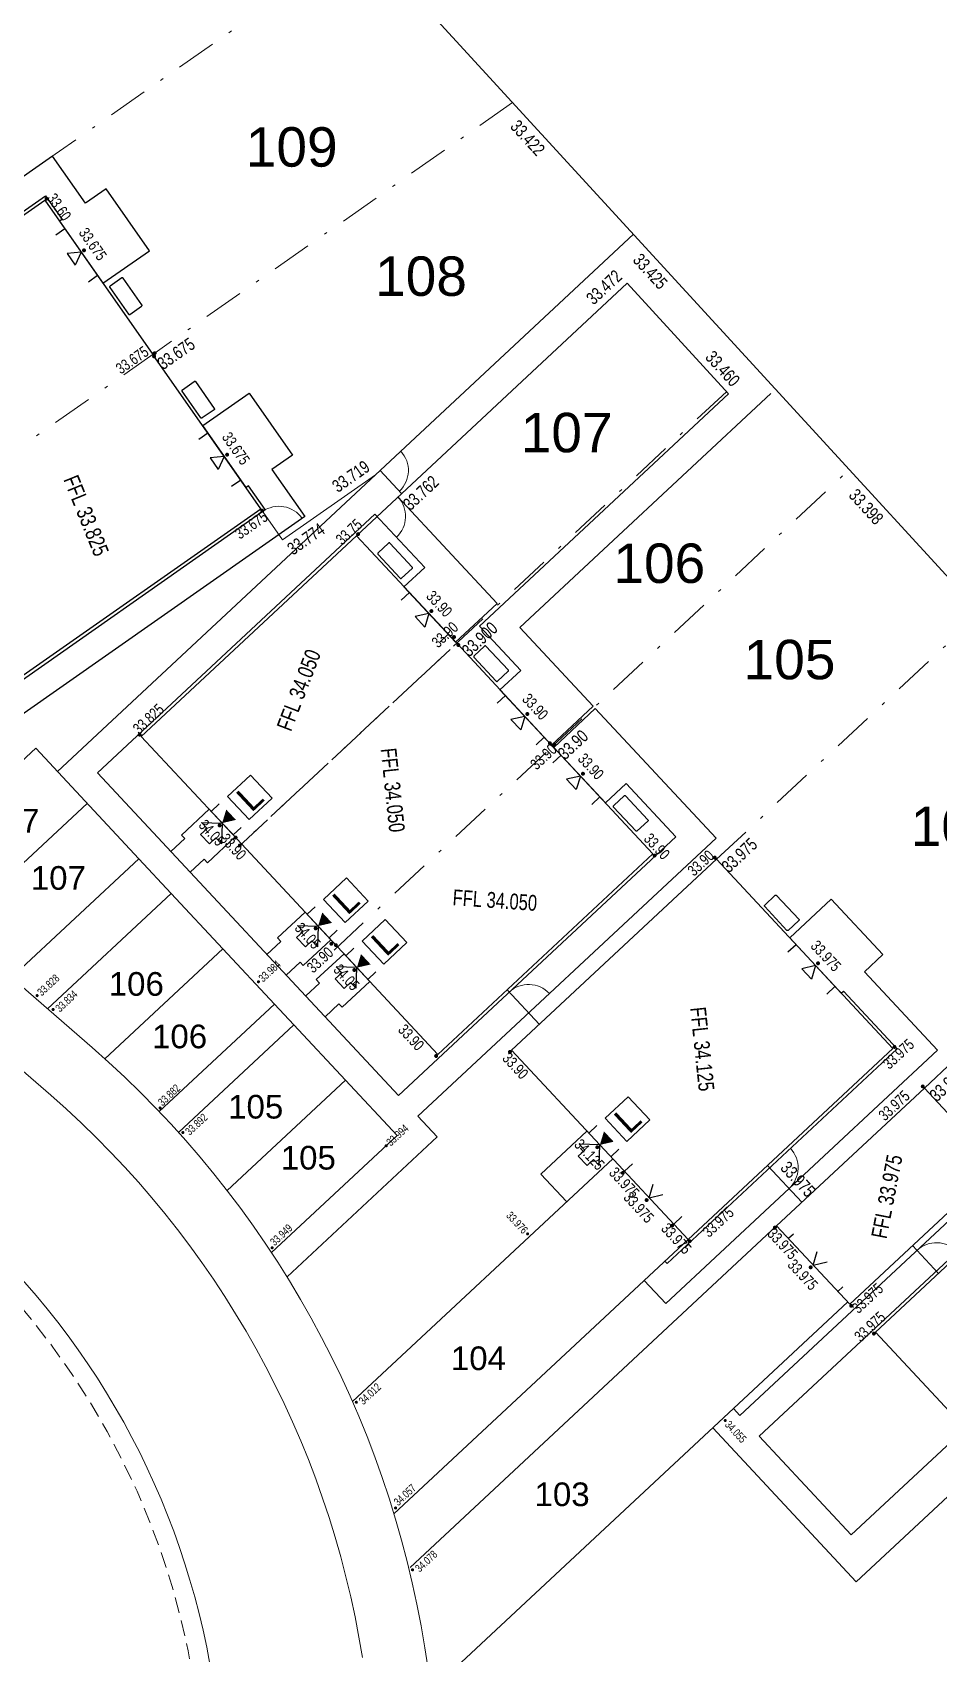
# Model space of a CAD drawing. Header units: metres. Extents: x 337936 to 338610, y 373199 to 374026.
# Drawn here: x 338107.7 to 338136.5, y 373795.6 to 373847 of the extents above; entities that cross this region are included whole.
import ezdxf

# ---------------------------------------------------------------- set-up
doc = ezdxf.new("R2010")
doc.units = ezdxf.units.M
doc.linetypes.add('DASHDOT', pattern=[25.4, 12.7, -6.35, 0, -6.35])
doc.linetypes.add('DASHED', pattern=[0.75, 0.5, -0.25])
for name, color, linetype in [('A-WH_HT-Access-Main', 252, 'Continuous'), ('A-WH_HT-Services-ASHP', 252, 'Continuous'), ('A-WH_HT-Wall-Party Wall Line', 252, 'Continuous'), ('A-WH_HT-Wall-Structure', 252, 'Continuous'), ('DGL-Paths', 252, 'Continuous'), ('EXTERNAL_WORKS_BACK_OF_FOOTWAY_LEVELS', 7, 'Continuous'), ('HOUSE_EXTERNAL_LEVELS', 7, 'Continuous'), ('HOUSE_SLAB_LEVEL', 7, 'Continuous'), ('PLOT_BOUNDARY_ANNOTATION', 7, 'Continuous')]:
    doc.layers.add(name, color=color, linetype=linetype)
doc.layers.add('A-WH_HT-Wall-Door Openings', color=252, linetype='Continuous', plot=False)
for name, color, linetype, lineweight in [('DGL_BT Gates', 252, 'Continuous', 9), ('DGL_BT Rear Fencing', 252, 'DASHDOT', 9), ('DGL_BT-Replacement Fence', 252, 'FENCELINE2', 9), ('DGL_BT-Screen Fence', 252, 'FENCELINE2', 9), ('DGL_DRIVE', 252, 'Continuous', 9), ('DGL_Footpath', 252, 'Continuous', 9), ('DGL_Plot Parking', 252, 'Continuous', 9), ('DGL_PlotNo', 252, 'Continuous', 9), ('DGL_ROAD_KERBLINE', 252, 'Continuous', 9), ('DGL_VERGE', 252, 'DASHED', 9)]:
    doc.layers.add(name, color=color, linetype=linetype, lineweight=lineweight)
doc.layers.add('HOUSE_DOORS', color=3, linetype='Continuous', true_color=0x00ff00)
doc.styles.add('AnnotativeArial', font='arial.ttf', dxfattribs={"height": 2})
doc.styles.add('ESTROAD', font='arial.ttf', dxfattribs={"width": 0.75})
doc.styles.get("Standard").update_dxf_attribs({"font": 'arial.ttf'})
doc.linetypes.add('FENCELINE2', pattern='A,6.35,-2.54,[132,ltypeshp.shx,S=2.54,R=0,X=-2.54,Y=0],-2.54,25.4', length=36.83)

msp = doc.modelspace()

# ---------------------------------------------------------------- hatches: boundary and pattern name
at = {"layer": 'EXTERNAL_WORKS_BACK_OF_FOOTWAY_LEVELS'}
h = msp.add_hatch(color=256, dxfattribs=at)
edge = h.paths.add_edge_path(flags=17)
edge.add_ellipse((338107.891, 373816.488), major_axis=(0.0354, 0.0354), ratio=1, start_angle=45, end_angle=225, ccw=False)
edge.add_ellipse((338107.891, 373816.488), major_axis=(0.0354, 0.0354), ratio=1, start_angle=225, end_angle=405, ccw=False)
h = msp.add_hatch(color=256, dxfattribs=at)
edge = h.paths.add_edge_path(flags=17)
edge.add_ellipse((338114.909, 373816.928), major_axis=(0.0354, 0.0354), ratio=1, start_angle=45, end_angle=225, ccw=False)
edge.add_ellipse((338114.909, 373816.928), major_axis=(0.0354, 0.0354), ratio=1, start_angle=225, end_angle=405, ccw=False)
h = msp.add_hatch(color=256, dxfattribs=at)
edge = h.paths.add_edge_path(flags=17)
edge.add_ellipse((338108.398, 373816.048), major_axis=(0.0354, 0.0354), ratio=1, start_angle=45, end_angle=225, ccw=False)
edge.add_ellipse((338108.398, 373816.048), major_axis=(0.0354, 0.0354), ratio=1, start_angle=225, end_angle=405, ccw=False)
h = msp.add_hatch(color=256, dxfattribs=at)
edge = h.paths.add_edge_path(flags=17)
edge.add_ellipse((338111.791, 373812.926), major_axis=(0.0354, 0.0354), ratio=1, start_angle=45, end_angle=225, ccw=False)
edge.add_ellipse((338111.791, 373812.926), major_axis=(0.0354, 0.0354), ratio=1, start_angle=225, end_angle=405, ccw=False)
h = msp.add_hatch(color=256, dxfattribs=at)
edge = h.paths.add_edge_path(flags=17)
edge.add_ellipse((338112.515, 373812.146), major_axis=(0.0354, 0.0354), ratio=1, start_angle=45, end_angle=225, ccw=False)
edge.add_ellipse((338112.515, 373812.146), major_axis=(0.0354, 0.0354), ratio=1, start_angle=225, end_angle=405, ccw=False)
h = msp.add_hatch(color=256, dxfattribs=at)
edge = h.paths.add_edge_path(flags=17)
edge.add_ellipse((338118.958, 373811.728), major_axis=(0.0354, 0.0354), ratio=1, start_angle=45, end_angle=225, ccw=False)
edge.add_ellipse((338118.958, 373811.728), major_axis=(0.0354, 0.0354), ratio=1, start_angle=225, end_angle=405, ccw=False)
h = msp.add_hatch(color=256, dxfattribs=at)
edge = h.paths.add_edge_path(flags=17)
edge.add_ellipse((338123.443, 373808.933), major_axis=(0.0354, 0.0354), ratio=1, start_angle=45, end_angle=225, ccw=False)
edge.add_ellipse((338123.443, 373808.933), major_axis=(0.0354, 0.0354), ratio=1, start_angle=225, end_angle=405, ccw=False)
h = msp.add_hatch(color=256, dxfattribs=at)
edge = h.paths.add_edge_path(flags=17)
edge.add_ellipse((338115.343, 373808.494), major_axis=(0.0354, 0.0354), ratio=1, start_angle=45, end_angle=225, ccw=False)
edge.add_ellipse((338115.343, 373808.494), major_axis=(0.0354, 0.0354), ratio=1, start_angle=225, end_angle=405, ccw=False)
h = msp.add_hatch(color=256, dxfattribs=at)
edge = h.paths.add_edge_path(flags=17)
edge.add_ellipse((338118.012, 373803.596), major_axis=(0.0354, 0.0354), ratio=1, start_angle=45, end_angle=225, ccw=False)
edge.add_ellipse((338118.012, 373803.596), major_axis=(0.0354, 0.0354), ratio=1, start_angle=225, end_angle=405, ccw=False)
h = msp.add_hatch(color=256, dxfattribs=at)
edge = h.paths.add_edge_path(flags=17)
edge.add_ellipse((338129.709, 373803.017), major_axis=(0.0354, 0.0354), ratio=1, start_angle=45, end_angle=225, ccw=False)
edge.add_ellipse((338129.709, 373803.017), major_axis=(0.0354, 0.0354), ratio=1, start_angle=225, end_angle=405, ccw=False)
h = msp.add_hatch(color=256, dxfattribs=at)
edge = h.paths.add_edge_path(flags=17)
edge.add_ellipse((338119.256, 373800.243), major_axis=(0.0354, 0.0354), ratio=1, start_angle=45, end_angle=225, ccw=False)
edge.add_ellipse((338119.256, 373800.243), major_axis=(0.0354, 0.0354), ratio=1, start_angle=225, end_angle=405, ccw=False)
h = msp.add_hatch(color=256, dxfattribs=at)
edge = h.paths.add_edge_path(flags=17)
edge.add_ellipse((338119.793, 373798.283), major_axis=(0.0354, 0.0354), ratio=1, start_angle=45, end_angle=225, ccw=False)
edge.add_ellipse((338119.793, 373798.283), major_axis=(0.0354, 0.0354), ratio=1, start_angle=225, end_angle=405, ccw=False)
at = {"layer": 'HOUSE_DOORS'}
for points in [[(338113.758, 373821.958), (338113.89, 373822.388), (338114.197, 373822.059)], [(338116.802, 373818.693), (338116.934, 373819.123), (338117.241, 373818.794)], [(338118.031, 373817.374), (338118.162, 373817.805), (338118.469, 373817.476)], [(338125.734, 373811.755), (338125.865, 373812.185), (338126.172, 373811.856)]]:
    msp.add_hatch(color=256, dxfattribs=at).paths.add_polyline_path(points, flags=17)
at = {"layer": 'HOUSE_EXTERNAL_LEVELS'}
h = msp.add_hatch(color=256, dxfattribs=at)
edge = h.paths.add_edge_path(flags=17)
edge.add_ellipse((338108.193, 373841.753), major_axis=(0.0448, 0.0448), ratio=1, start_angle=-10, end_angle=170, ccw=False)
edge.add_ellipse((338108.193, 373841.753), major_axis=(0.0448, 0.0448), ratio=1, start_angle=170, end_angle=350, ccw=False)
h = msp.add_hatch(color=256, dxfattribs=at)
edge = h.paths.add_edge_path(flags=17)
edge.add_ellipse((338109.38, 373840.118), major_axis=(-0.0448, 0.0448), ratio=1, start_angle=-10, end_angle=170, ccw=False)
edge.add_ellipse((338109.38, 373840.118), major_axis=(-0.0448, 0.0448), ratio=1, start_angle=170, end_angle=350, ccw=False)
h = msp.add_hatch(color=256, dxfattribs=at)
edge = h.paths.add_edge_path(flags=17)
edge.add_ellipse((338111.602, 373836.756), major_axis=(-0.0448, 0.0448), ratio=1, start_angle=170, end_angle=350, ccw=False)
edge.add_ellipse((338111.602, 373836.756), major_axis=(-0.0448, 0.0448), ratio=1, start_angle=-10, end_angle=170, ccw=False)
h = msp.add_hatch(color=256, dxfattribs=at)
edge = h.paths.add_edge_path(flags=17)
edge.add_ellipse((338111.62, 373836.858), major_axis=(-0.0448, 0.0448), ratio=1, start_angle=-10, end_angle=170, ccw=False)
edge.add_ellipse((338111.62, 373836.858), major_axis=(-0.0448, 0.0448), ratio=1, start_angle=170, end_angle=350, ccw=False)
h = msp.add_hatch(color=256, dxfattribs=at)
edge = h.paths.add_edge_path(flags=17)
edge.add_ellipse((338113.917, 373833.639), major_axis=(-0.0448, 0.0448), ratio=1, start_angle=-10, end_angle=170, ccw=False)
edge.add_ellipse((338113.917, 373833.639), major_axis=(-0.0448, 0.0448), ratio=1, start_angle=170, end_angle=350, ccw=False)
h = msp.add_hatch(color=256, dxfattribs=at)
edge = h.paths.add_edge_path(flags=17)
edge.add_ellipse((338115.029, 373831.862), major_axis=(-0.0448, 0.0448), ratio=1, start_angle=170, end_angle=350, ccw=False)
edge.add_ellipse((338115.029, 373831.862), major_axis=(-0.0448, 0.0448), ratio=1, start_angle=-10, end_angle=170, ccw=False)
h = msp.add_hatch(color=256, dxfattribs=at)
edge = h.paths.add_edge_path(flags=17)
edge.add_ellipse((338118.069, 373831.12), major_axis=(0.0448, 0.0448), ratio=1, start_angle=88, end_angle=268, ccw=False)
edge.add_ellipse((338118.069, 373831.12), major_axis=(0.0448, 0.0448), ratio=1, start_angle=268, end_angle=448, ccw=False)
h = msp.add_hatch(color=256, dxfattribs=at)
edge = h.paths.add_edge_path(flags=17)
edge.add_ellipse((338120.393, 373828.679), major_axis=(0.0448, 0.0448), ratio=1, start_angle=88, end_angle=268, ccw=False)
edge.add_ellipse((338120.393, 373828.679), major_axis=(0.0448, 0.0448), ratio=1, start_angle=268, end_angle=448, ccw=False)
h = msp.add_hatch(color=256, dxfattribs=at)
edge = h.paths.add_edge_path(flags=17)
edge.add_ellipse((338121.111, 373827.857), major_axis=(0.0448, 0.0448), ratio=1, start_angle=88, end_angle=268, ccw=False)
edge.add_ellipse((338121.111, 373827.857), major_axis=(0.0448, 0.0448), ratio=1, start_angle=268, end_angle=448, ccw=False)
h = msp.add_hatch(color=256, dxfattribs=at)
edge = h.paths.add_edge_path(flags=17)
edge.add_ellipse((338121.246, 373827.605), major_axis=(-0.0448, 0.0448), ratio=1, start_angle=-92, end_angle=88, ccw=False)
edge.add_ellipse((338121.246, 373827.605), major_axis=(-0.0448, 0.0448), ratio=1, start_angle=88, end_angle=268, ccw=False)
h = msp.add_hatch(color=256, dxfattribs=at)
edge = h.paths.add_edge_path(flags=17)
edge.add_ellipse((338123.435, 373825.416), major_axis=(-0.0448, 0.0448), ratio=1, start_angle=-1.9985, end_angle=178.0015, ccw=False)
edge.add_ellipse((338123.435, 373825.416), major_axis=(-0.0448, 0.0448), ratio=1, start_angle=178.0015, end_angle=358.0015, ccw=False)
h = msp.add_hatch(color=256, dxfattribs=at)
edge = h.paths.add_edge_path(flags=17)
edge.add_ellipse((338111.144, 373824.763), major_axis=(0.0448, 0.0448), ratio=1, start_angle=88, end_angle=268, ccw=False)
edge.add_ellipse((338111.144, 373824.763), major_axis=(0.0448, 0.0448), ratio=1, start_angle=268, end_angle=448, ccw=False)
h = msp.add_hatch(color=256, dxfattribs=at)
edge = h.paths.add_edge_path(flags=17)
edge.add_ellipse((338124.15, 373824.49), major_axis=(0.0448, 0.0448), ratio=1, start_angle=268, end_angle=448, ccw=False)
edge.add_ellipse((338124.15, 373824.49), major_axis=(0.0448, 0.0448), ratio=1, start_angle=88, end_angle=268, ccw=False)
h = msp.add_hatch(color=256, dxfattribs=at)
edge = h.paths.add_edge_path(flags=17)
edge.add_ellipse((338124.291, 373824.445), major_axis=(-0.0448, 0.0448), ratio=1, start_angle=-91.9923, end_angle=88.0077, ccw=False)
edge.add_ellipse((338124.291, 373824.445), major_axis=(-0.0448, 0.0448), ratio=1, start_angle=88.0077, end_angle=268.0077, ccw=False)
h = msp.add_hatch(color=256, dxfattribs=at)
edge = h.paths.add_edge_path(flags=17)
edge.add_ellipse((338125.199, 373823.523), major_axis=(0.0448, 0.0448), ratio=1, start_angle=88.0077, end_angle=268.0077, ccw=False)
edge.add_ellipse((338125.199, 373823.523), major_axis=(0.0448, 0.0448), ratio=1, start_angle=268.0077, end_angle=448.0077, ccw=False)
h = msp.add_hatch(color=256, dxfattribs=at)
edge = h.paths.add_edge_path(flags=17)
edge.add_ellipse((338113.679, 373821.884), major_axis=(-0.0448, 0.0448), ratio=1, start_angle=177.98, end_angle=357.98, ccw=False)
edge.add_ellipse((338113.679, 373821.884), major_axis=(-0.0448, 0.0448), ratio=1, start_angle=-2.02, end_angle=177.98, ccw=False)
h = msp.add_hatch(color=256, dxfattribs=at)
edge = h.paths.add_edge_path(flags=17)
edge.add_ellipse((338114.186, 373821.499), major_axis=(-0.0448, 0.0448), ratio=1, start_angle=87.9791, end_angle=267.9791, ccw=False)
edge.add_ellipse((338114.186, 373821.499), major_axis=(-0.0448, 0.0448), ratio=1, start_angle=-92.0209, end_angle=87.9791, ccw=False)
h = msp.add_hatch(color=256, dxfattribs=at)
edge = h.paths.add_edge_path(flags=17)
edge.add_ellipse((338114.32, 373821.247), major_axis=(0.0448, 0.0448), ratio=1, start_angle=177.98, end_angle=357.98, ccw=False)
edge.add_ellipse((338114.32, 373821.247), major_axis=(0.0448, 0.0448), ratio=1, start_angle=-2.02, end_angle=177.98, ccw=False)
h = msp.add_hatch(color=256, dxfattribs=at)
edge = h.paths.add_edge_path(flags=17)
edge.add_ellipse((338127.469, 373820.931), major_axis=(-0.0448, 0.0448), ratio=1, start_angle=-91.9923, end_angle=88.0077, ccw=False)
edge.add_ellipse((338127.469, 373820.931), major_axis=(-0.0448, 0.0448), ratio=1, start_angle=88.0077, end_angle=268.0077, ccw=False)
h = msp.add_hatch(color=256, dxfattribs=at)
edge = h.paths.add_edge_path(flags=17)
edge.add_ellipse((338129.379, 373820.863), major_axis=(0.0448, 0.0448), ratio=1, start_angle=268, end_angle=448, ccw=False)
edge.add_ellipse((338129.379, 373820.863), major_axis=(0.0448, 0.0448), ratio=1, start_angle=88, end_angle=268, ccw=False)
h = msp.add_hatch(color=256, dxfattribs=at)
edge = h.paths.add_edge_path(flags=17)
edge.add_ellipse((338116.723, 373818.619), major_axis=(-0.0448, 0.0448), ratio=1, start_angle=177.9939, end_angle=357.9939, ccw=False)
edge.add_ellipse((338116.723, 373818.619), major_axis=(-0.0448, 0.0448), ratio=1, start_angle=-2.0061, end_angle=177.9939, ccw=False)
h = msp.add_hatch(color=256, dxfattribs=at)
edge = h.paths.add_edge_path(flags=17)
edge.add_ellipse((338117.223, 373818.132), major_axis=(-0.0448, 0.0448), ratio=1, start_angle=87.9791, end_angle=267.9791, ccw=False)
edge.add_ellipse((338117.223, 373818.132), major_axis=(-0.0448, 0.0448), ratio=1, start_angle=-92.0209, end_angle=87.9791, ccw=False)
h = msp.add_hatch(color=256, dxfattribs=at)
edge = h.paths.add_edge_path(flags=17)
edge.add_ellipse((338117.365, 373818.087), major_axis=(0.0448, 0.0448), ratio=1, start_angle=88, end_angle=268, ccw=False)
edge.add_ellipse((338117.365, 373818.087), major_axis=(0.0448, 0.0448), ratio=1, start_angle=268, end_angle=448, ccw=False)
h = msp.add_hatch(color=256, dxfattribs=at)
edge = h.paths.add_edge_path(flags=17)
edge.add_ellipse((338132.651, 373817.513), major_axis=(0.0448, 0.0448), ratio=1, start_angle=88, end_angle=268, ccw=False)
edge.add_ellipse((338132.651, 373817.513), major_axis=(0.0448, 0.0448), ratio=1, start_angle=268, end_angle=448, ccw=False)
h = msp.add_hatch(color=256, dxfattribs=at)
edge = h.paths.add_edge_path(flags=17)
edge.add_ellipse((338132.651, 373817.513), major_axis=(0.0448, 0.0448), ratio=1, start_angle=88, end_angle=268, ccw=False)
edge.add_ellipse((338132.651, 373817.513), major_axis=(0.0448, 0.0448), ratio=1, start_angle=268, end_angle=448, ccw=False)
h = msp.add_hatch(color=256, dxfattribs=at)
edge = h.paths.add_edge_path(flags=17)
edge.add_ellipse((338132.651, 373817.513), major_axis=(0.0448, 0.0448), ratio=1, start_angle=88, end_angle=268, ccw=False)
edge.add_ellipse((338132.651, 373817.513), major_axis=(0.0448, 0.0448), ratio=1, start_angle=268, end_angle=448, ccw=False)
h = msp.add_hatch(color=256, dxfattribs=at)
edge = h.paths.add_edge_path(flags=17)
edge.add_ellipse((338117.951, 373817.3), major_axis=(0.0448, 0.0448), ratio=1, start_angle=268.02, end_angle=448.02, ccw=False)
edge.add_ellipse((338117.951, 373817.3), major_axis=(0.0448, 0.0448), ratio=1, start_angle=88.02, end_angle=268.02, ccw=False)
h = msp.add_hatch(color=256, dxfattribs=at)
edge = h.paths.add_edge_path(flags=17)
edge.add_ellipse((338120.543, 373814.574), major_axis=(-0.0448, 0.0448), ratio=1, start_angle=88.02, end_angle=268.02, ccw=False)
edge.add_ellipse((338120.543, 373814.574), major_axis=(-0.0448, 0.0448), ratio=1, start_angle=-91.98, end_angle=88.02, ccw=False)
h = msp.add_hatch(color=256, dxfattribs=at)
edge = h.paths.add_edge_path(flags=17)
edge.add_ellipse((338122.883, 373814.704), major_axis=(-0.0448, 0.0448), ratio=1, start_angle=-92, end_angle=88, ccw=False)
edge.add_ellipse((338122.883, 373814.704), major_axis=(-0.0448, 0.0448), ratio=1, start_angle=88, end_angle=268, ccw=False)
h = msp.add_hatch(color=256, dxfattribs=at)
edge = h.paths.add_edge_path(flags=17)
edge.add_ellipse((338135.077, 373814.86), major_axis=(0.0448, 0.0448), ratio=1, start_angle=88, end_angle=268, ccw=False)
edge.add_ellipse((338135.077, 373814.86), major_axis=(0.0448, 0.0448), ratio=1, start_angle=268, end_angle=448, ccw=False)
h = msp.add_hatch(color=256, dxfattribs=at)
edge = h.paths.add_edge_path(flags=17)
edge.add_ellipse((338135.972, 373813.608), major_axis=(0.0448, 0.0448), ratio=1, start_angle=268, end_angle=448, ccw=False)
edge.add_ellipse((338135.972, 373813.608), major_axis=(0.0448, 0.0448), ratio=1, start_angle=88, end_angle=268, ccw=False)
h = msp.add_hatch(color=256, dxfattribs=at)
edge = h.paths.add_edge_path(flags=17)
edge.add_ellipse((338125.654, 373811.681), major_axis=(0.0448, 0.0448), ratio=1, start_angle=268, end_angle=448, ccw=False)
edge.add_ellipse((338125.654, 373811.681), major_axis=(0.0448, 0.0448), ratio=1, start_angle=88, end_angle=268, ccw=False)
h = msp.add_hatch(color=256, dxfattribs=at)
edge = h.paths.add_edge_path(flags=17)
edge.add_ellipse((338126.462, 373810.867), major_axis=(-0.0448, 0.0448), ratio=1, start_angle=-92, end_angle=88, ccw=False)
edge.add_ellipse((338126.462, 373810.867), major_axis=(-0.0448, 0.0448), ratio=1, start_angle=88, end_angle=268, ccw=False)
h = msp.add_hatch(color=256, dxfattribs=at)
edge = h.paths.add_edge_path(flags=17)
edge.add_ellipse((338127.217, 373810.005), major_axis=(0.0448, 0.0448), ratio=1, start_angle=268, end_angle=448, ccw=False)
edge.add_ellipse((338127.217, 373810.005), major_axis=(0.0448, 0.0448), ratio=1, start_angle=88, end_angle=268, ccw=False)
h = msp.add_hatch(color=256, dxfattribs=at)
edge = h.paths.add_edge_path(flags=17)
edge.add_ellipse((338128.023, 373809.192), major_axis=(-0.0448, 0.0448), ratio=1, start_angle=-92, end_angle=88, ccw=False)
edge.add_ellipse((338128.023, 373809.192), major_axis=(-0.0448, 0.0448), ratio=1, start_angle=88, end_angle=268, ccw=False)
h = msp.add_hatch(color=256, dxfattribs=at)
edge = h.paths.add_edge_path(flags=17)
edge.add_ellipse((338131.286, 373809.137), major_axis=(-0.0448, 0.0448), ratio=1, start_angle=-92, end_angle=88, ccw=False)
edge.add_ellipse((338131.286, 373809.137), major_axis=(-0.0448, 0.0448), ratio=1, start_angle=88, end_angle=268, ccw=False)
h = msp.add_hatch(color=256, dxfattribs=at)
edge = h.paths.add_edge_path(flags=17)
edge.add_ellipse((338128.581, 373808.702), major_axis=(0.0448, 0.0448), ratio=1, start_angle=88, end_angle=268, ccw=False)
edge.add_ellipse((338128.581, 373808.702), major_axis=(0.0448, 0.0448), ratio=1, start_angle=268, end_angle=448, ccw=False)
h = msp.add_hatch(color=256, dxfattribs=at)
edge = h.paths.add_edge_path(flags=17)
edge.add_ellipse((338132.418, 373807.872), major_axis=(0.0448, 0.0448), ratio=1, start_angle=268, end_angle=448, ccw=False)
edge.add_ellipse((338132.418, 373807.872), major_axis=(0.0448, 0.0448), ratio=1, start_angle=88, end_angle=268, ccw=False)
h = msp.add_hatch(color=256, dxfattribs=at)
edge = h.paths.add_edge_path(flags=17)
edge.add_ellipse((338133.705, 373806.651), major_axis=(0.0448, 0.0448), ratio=1, start_angle=88, end_angle=268, ccw=False)
edge.add_ellipse((338133.705, 373806.651), major_axis=(0.0448, 0.0448), ratio=1, start_angle=268, end_angle=448, ccw=False)
h = msp.add_hatch(color=256, dxfattribs=at)
edge = h.paths.add_edge_path(flags=17)
edge.add_ellipse((338134.424, 373805.772), major_axis=(0.0448, 0.0448), ratio=1, start_angle=268, end_angle=448, ccw=False)
edge.add_ellipse((338134.424, 373805.772), major_axis=(0.0448, 0.0448), ratio=1, start_angle=88, end_angle=268, ccw=False)

# ---------------------------------------------------------------- linework, layer by layer
at = {"layer": 'A-WH_HT-Access-Main'}
for points in [[(338113.76, 373821.955), (338113.737, 373821.298), (338113.559, 373821.488), (338113.354, 373821.298), (338113.075, 373821.597), (338113.28, 373821.788), (338113.102, 373821.978), (338113.76, 373821.955)], [(338116.802, 373818.693), (338116.779, 373818.035), (338116.602, 373818.226), (338116.397, 373818.035), (338116.118, 373818.334), (338116.323, 373818.525), (338116.145, 373818.716), (338116.802, 373818.693)], [(338118.03, 373817.376), (338117.373, 373817.399), (338117.55, 373817.209), (338117.345, 373817.018), (338117.625, 373816.718), (338117.829, 373816.909), (338118.007, 373816.719), (338118.03, 373817.376)], [(338125.734, 373811.755), (338125.076, 373811.778), (338125.254, 373811.588), (338125.049, 373811.397), (338125.328, 373811.097), (338125.533, 373811.288), (338125.711, 373811.098), (338125.734, 373811.755)]]:
    msp.add_lwpolyline(points, dxfattribs=at)
at = {"layer": 'A-WH_HT-Services-ASHP', "elevation": 0}
for points in [[(338110.204, 373838.98, 0.414214), (338110.196, 373838.938), (338110.79, 373838.09, 0.414214), (338110.832, 373838.083), (338111.207, 373838.345, 0.414214), (338111.214, 373838.387), (338110.621, 373839.235, 0.414214), (338110.579, 373839.242)], [(338113.129, 373834.802, -0.414214), (338113.087, 373834.809), (338112.493, 373835.657, -0.414214), (338112.501, 373835.699), (338112.876, 373835.962, -0.414214), (338112.918, 373835.954), (338113.511, 373835.106, -0.414214), (338113.504, 373835.065)]]:
    msp.add_lwpolyline(points, format="xyb", close=True, dxfattribs=at)
at = {"layer": 'A-WH_HT-Services-ASHP'}
for points in [[(338118.703, 373830.522, 0.414214), (338118.701, 373830.479), (338119.407, 373829.722, 0.414214), (338119.45, 373829.721), (338119.785, 373830.033, 0.414214), (338119.786, 373830.076), (338119.08, 373830.833, 0.414214), (338119.038, 373830.834)], [(338121.746, 373827.259, 0.414214), (338121.744, 373827.217), (338122.45, 373826.46, 0.414214), (338122.492, 373826.458), (338122.827, 373826.77, 0.414214), (338122.829, 373826.813), (338122.123, 373827.57, 0.414214), (338122.081, 373827.571)], [(338126.92, 373821.71, -0.414214), (338126.878, 373821.711), (338126.172, 373822.468, -0.414214), (338126.173, 373822.511), (338126.508, 373822.823, -0.414214), (338126.551, 373822.822), (338127.257, 373822.065, -0.414214), (338127.255, 373822.022)], [(338131.709, 373818.556, -0.414214), (338131.666, 373818.557), (338130.96, 373819.314, -0.414214), (338130.962, 373819.357), (338131.297, 373819.669, -0.414214), (338131.339, 373819.667), (338132.045, 373818.91, -0.414214), (338132.044, 373818.868)]]:
    msp.add_lwpolyline(points, format="xyb", close=True, dxfattribs=at)
at = {"layer": 'A-WH_HT-Wall-Door Openings', "linetype": 'ByBlock'}
for p, q in [((338108.772, 373840.797), (338108.483, 373840.595)), ((338109.81, 373839.315), (338109.522, 373839.112)), ((338113.309, 373834.318), (338113.02, 373834.116)), ((338114.347, 373832.835), (338114.059, 373832.633)), ((338119.696, 373829.267), (338119.438, 373829.026)), ((338120.93, 373827.943), (338120.672, 373827.702)), ((338122.738, 373826.004), (338122.48, 373825.763)), ((338123.973, 373824.68), (338123.715, 373824.44)), ((338124.503, 373824.111), (338124.245, 373823.871)), ((338125.737, 373822.788), (338125.48, 373822.547)), ((338113.669, 373822.57), (338113.411, 373822.329)), ((338114.366, 373821.822), (338114.108, 373821.581)), ((338116.711, 373819.307), (338116.454, 373819.066)), ((338117.409, 373818.559), (338117.151, 373818.319)), ((338131.955, 373818.101), (338131.697, 373817.861)), ((338117.939, 373817.99), (338117.681, 373817.75)), ((338118.636, 373817.243), (338118.379, 373817.002)), ((338133.189, 373816.778), (338132.931, 373816.537)), ((338125.643, 373812.369), (338125.385, 373812.129)), ((338126.34, 373811.621), (338126.082, 373811.381)), ((338126.773, 373811.157), (338126.515, 373810.917)), ((338128.335, 373809.482), (338128.077, 373809.242))]:
    msp.add_line(p, q, dxfattribs=at)
at = {"layer": 'A-WH_HT-Wall-Party Wall Line', "linetype": 'DASHDOT', "lineweight": 15, "ltscale": 0.1}
msp.add_line((338129.751, 373835.636), (338114.264, 373821.195), dxfattribs=at)
at = {"layer": 'A-WH_HT-Wall-Party Wall Line', "linetype": 'DASHDOT', "lineweight": 15, "ltscale": 0.1, "elevation": 0}
msp.add_lwpolyline([(338111.683, 373836.902), (338103.796, 373831.38)], dxfattribs=at)
at = {"layer": 'A-WH_HT-Wall-Party Wall Line', "linetype": 'DASHDOT', "lineweight": 15, "ltscale": 0.1}
for points in [[(338114.264, 373821.195), (338121.305, 373827.761)], [(338117.306, 373817.932), (338124.348, 373824.498)]]:
    msp.add_lwpolyline(points, dxfattribs=at)
at = {"layer": 'A-WH_HT-Wall-Structure'}
for p, q in [((338131.874, 373808.93), (338131.717, 373808.783)), ((338133.436, 373807.255), (338133.278, 373807.108))]:
    msp.add_line(p, q, dxfattribs=at)
at = {"layer": 'A-WH_HT-Wall-Structure', "lineweight": -3, "elevation": 0}
for points in [[(338103.919, 373831.466), (338100.492, 373836.361), (338108.133, 373841.711), (338111.56, 373836.816)], [(338103.919, 373831.466), (338107.346, 373826.572), (338114.987, 373831.922), (338111.56, 373836.816)]]:
    msp.add_lwpolyline(points, dxfattribs=at)
at = {"layer": 'A-WH_HT-Wall-Structure', "lineweight": -3}
for points in [[(338121.195, 373827.658), (338118.015, 373831.069), (338111.193, 373824.708), (338114.374, 373821.297)], [(338124.238, 373824.396), (338121.195, 373827.658)], [(338124.238, 373824.396), (338127.418, 373820.985), (338120.597, 373814.624), (338117.416, 373818.034)], [(338114.374, 373821.297), (338117.416, 373818.034)]]:
    msp.add_lwpolyline(points, dxfattribs=at)
msp.add_lwpolyline([(338122.937, 373814.754), (338128.531, 373808.755), (338135.024, 373814.81), (338129.43, 373820.809)], close=True, dxfattribs=at)
at = {"layer": 'A-WH_HT-Wall-Structure'}
msp.add_lwpolyline([(338138.338, 373811.071), (338136.022, 373813.554), (338131.34, 373809.187), (338133.655, 373806.704)], close=True, dxfattribs=at)
at = {"layer": 'A-WH_HT-Wall-Structure', "elevation": 0}
msp.add_lwpolyline([(338134.478, 373805.822), (338141.376, 373798.424), (338147.375, 373804.018), (338140.477, 373811.416)], close=True, dxfattribs=at)
at = {"layer": 'DGL-Paths'}
for p, q in [((338108.537, 373823.598), (338118.618, 373832.999)), ((338111.12, 373820.827), (338112.143, 373819.73)), ((338115.417, 373816.22), (338116.031, 373815.562))]:
    msp.add_line(p, q, dxfattribs=at)
for points in [[(338100.237, 373829.712), (338100.259, 373829.68), (338102.571, 373831.299), (338102.657, 373831.176), (338103.64, 373831.865), (338102.951, 373832.848), (338100.394, 373831.057), (338097.877, 373834.652), (338108.157, 373841.85), (338108.684, 373841.097), (338108.602, 373841.04), (338109.979, 373839.074), (338111.453, 373840.106), (338110.077, 373842.072), (338109.422, 373841.613), (338108.378, 373843.103), (338091.066, 373830.981)], [(338102.095, 373829.365), (338102.072, 373829.396), (338103.302, 373830.257), (338103.216, 373830.38), (338104.2, 373831.068), (338104.888, 373830.085), (338103.412, 373829.052), (338105.929, 373825.457), (338115.127, 373831.898), (338114.6, 373832.651), (338114.518, 373832.593), (338113.142, 373834.559), (338114.616, 373835.592), (338115.993, 373833.626), (338115.337, 373833.167), (338116.381, 373831.677), (338105.708, 373824.204), (338105.364, 373824.695), (338101.45, 373821.955)], [(338129.818, 373835.563), (338121.922, 373828.199), (338123.225, 373826.801), (338122.567, 373826.188), (338124.204, 373824.432), (338125.52, 373825.66), (338123.194, 373828.155), (338131.158, 373835.582)], [(338119.331, 373832.297), (338122.477, 373828.923), (338121.161, 373827.695), (338119.524, 373829.45), (338120.182, 373830.064), (338118.605, 373831.756), (338109.809, 373823.554), (338119.349, 373813.323), (338128.145, 373821.526), (338126.568, 373823.217), (338125.91, 373822.603), (338124.273, 373824.358), (338125.589, 373825.586), (338129.417, 373821.481), (338119.963, 373812.665), (338120.576, 373812.007), (338115.817, 373807.569)], [(338112.135, 373821.059), (338112.574, 373821.468), (338112.471, 373821.578), (338113.349, 373822.396), (338114.167, 373821.519), (338113.29, 373820.7), (338113.188, 373820.81), (338112.749, 373820.401)], [(338115.178, 373817.796), (338115.616, 373818.206), (338115.514, 373818.315), (338116.392, 373819.134), (338117.21, 373818.256), (338116.332, 373817.438), (338116.23, 373817.547), (338115.791, 373817.138)], [(338127.141, 373807.46), (338127.823, 373806.728), (338136.437, 373814.761), (338134.122, 373817.244), (338134.707, 373817.789), (338133.07, 373819.545), (338131.753, 373818.317), (338133.39, 373816.562), (338133.463, 373816.63), (338135.165, 373814.805), (338127.868, 373808), (338127.799, 373808.074)], [(338116.409, 373816.476), (338116.848, 373816.885), (338116.745, 373816.995), (338117.623, 373817.813), (338118.441, 373816.936), (338117.564, 373816.117), (338117.461, 373816.227), (338117.023, 373815.818)], [(338129.969, 373803.397), (338130.175, 373803.177), (338140.526, 373812.829), (338143.257, 373809.901), (338143.842, 373810.447), (338145.888, 373808.253), (338144.572, 373807.025), (338142.526, 373809.219), (338142.599, 373809.287), (338140.482, 373811.557), (338130.789, 373802.519), (338133.705, 373799.391), (338137.326, 373802.768), (338138.145, 373801.89), (338133.865, 373797.9), (338129.311, 373802.784)], [(338125.324, 373812.194), (338123.862, 373810.83), (338124.673, 373809.959)]]:
    msp.add_lwpolyline(points, dxfattribs=at)
at = {"layer": 'DGL_BT Gates'}
for centre, start, end in [((338118.764, 373833.136), 313, 43), ((338115.56, 373831.103), 35, 125), ((338118.673, 373831.683), 313, 43), ((338123.476, 373815.941), 43, 133), ((338131.119, 373811.033), 313, 43), ((338136.403, 373807.754), 43, 133)]:
    msp.add_arc(centre, 0.9, start, end, dxfattribs=at)
at = {"layer": 'DGL_BT Rear Fencing', "ltscale": 0.1}
for p, q in [((338105.921, 373841.383), (338118.211, 373849.989)), ((338122.968, 373844.804), (338111.56, 373836.816)), ((338124.238, 373824.396), (338133.498, 373833.031)), ((338129.43, 373820.809), (338137.811, 373828.625)), ((338136.022, 373813.554), (338144.439, 373821.402))]:
    msp.add_line(p, q, dxfattribs=at)
at = {"layer": 'DGL_BT-Replacement Fence', "ltscale": 0.05}
msp.add_lwpolyline([(338082.133, 373889.312), (338155.403, 373809.452)], dxfattribs=at)
at = {"layer": 'DGL_BT-Screen Fence', "ltscale": 0.03}
for p, q in [((338118.764, 373833.136), (338119.446, 373832.404)), ((338123.817, 373815.575), (338122.794, 373816.672))]:
    msp.add_line(p, q, dxfattribs=at)
for points in [[(338114.987, 373831.922), (338115.675, 373830.939), (338118.618, 373832.999), (338126.799, 373840.628)], [(338118.015, 373831.069), (338126.597, 373839.073), (338129.818, 373835.563)]]:
    msp.add_lwpolyline(points, dxfattribs=at)
at = {"layer": 'DGL_BT-Screen Fence', "ltscale": 0.03, "flags": 128}
for points in [[(338132.142, 373809.935), (338131.051, 373811.106)], [(338136.472, 373807.681), (338135.649, 373808.563)]]:
    msp.add_lwpolyline(points, dxfattribs=at)
at = {"layer": 'DGL_DRIVE'}
for p, q in [((338109.484, 373822.583), (338105.26, 373818.644)), ((338113.78, 373817.975), (338110.037, 373814.485)), ((338117.668, 373813.806, 0), (338113.917, 373810.309, 0))]:
    msp.add_line(p, q, dxfattribs=at)
for points in [[(338103.438, 373820.227), (338107.847, 373824.338), (338111.12, 373820.827), (338107.081, 373817.06)], [(338108.219, 373816.071), (338112.143, 373819.73), (338115.417, 373816.22), (338111.762, 373812.811)], [(338112.375, 373812.152), (338116.031, 373815.562), (338119.304, 373812.051), (338115.325, 373808.34)], [(338117.892, 373803.62), (338126.144, 373811.315)], [(338119.723, 373798.355), (338131.34, 373809.187)], [(338119.207, 373800.061), (338128.531, 373808.755)], [(338120.395, 373794.469), (338133.59, 373806.774)]]:
    msp.add_lwpolyline(points, dxfattribs=at)
at = {"layer": 'DGL_Footpath', "flags": 128}
msp.add_lwpolyline([(338071.401, 373846.487, -0.056785), (338080.134, 373840.485), (338109.636, 373814.839, -0.176327), (338120.182, 373795.814), (338123.986, 373771.795), (338115.295, 373770.419), (338114.591, 373774.863, 0.414214), (338110.014, 373778.188), (338093.817, 373775.623), (338092.753, 373782.339), (338094.729, 373782.652)], format="xyb", dxfattribs=at)
at = {"layer": 'DGL_ROAD_KERBLINE'}
msp.add_line((338108.324, 373813.329), (338078.822, 373838.976), dxfattribs=at)
at = {"layer": 'DGL_ROAD_KERBLINE', "flags": 128}
msp.add_lwpolyline([(338109.701, 373780.164), (338097.651, 373778.255), (338095.479, 373777.911), (338094.729, 373782.652), (338096.901, 373782.996), (338108.95, 373784.905, 0.414214), (338113.938, 373791.769), (338113.466, 373794.75, 0.176327), (338105.175, 373809.707), (338075.673, 373835.353, 0.056785), (338068.209, 373840.483)], format="xyb", dxfattribs=at)
at = {"layer": 'DGL_ROAD_KERBLINE'}
msp.add_arc((338088.774, 373790.839), 29.8, 9, 49, dxfattribs=at)
at = {"layer": 'DGL_VERGE', "flags": 128}
msp.add_lwpolyline([(338067.927, 373839.953, -0.056785), (338075.279, 373834.9), (338104.781, 373809.254, -0.176327), (338112.873, 373794.656), (338113.345, 373791.676, -0.414214), (338108.857, 373785.497), (338092.658, 373782.932), (338092.752, 373782.339)], format="xyb", dxfattribs=at)
at = {"layer": 'HOUSE_DOORS'}
for p, q in [((338109.291, 373840.056), (338108.843, 373840.017)), ((338108.843, 373840.017), (338109.101, 373839.648)), ((338109.291, 373840.056), (338109.101, 373839.648)), ((338113.828, 373833.576), (338113.38, 373833.537)), ((338113.38, 373833.537), (338113.638, 373833.169)), ((338113.828, 373833.576), (338113.638, 373833.169)), ((338120.313, 373828.605), (338119.875, 373828.504)), ((338119.875, 373828.504), (338120.182, 373828.175)), ((338120.313, 373828.605), (338120.182, 373828.175)), ((338123.355, 373825.342), (338122.917, 373825.241)), ((338122.917, 373825.241), (338123.224, 373824.912)), ((338123.355, 373825.342), (338123.224, 373824.912)), ((338125.12, 373823.449), (338124.681, 373823.348)), ((338124.681, 373823.348), (338124.988, 373823.019)), ((338125.12, 373823.449), (338124.988, 373823.019)), ((338132.572, 373817.439), (338132.133, 373817.338)), ((338132.572, 373817.439), (338132.133, 373817.338)), ((338132.572, 373817.439), (338132.133, 373817.338)), ((338132.133, 373817.338), (338132.44, 373817.009)), ((338132.133, 373817.338), (338132.44, 373817.009)), ((338132.133, 373817.338), (338132.44, 373817.009)), ((338132.572, 373817.439), (338132.44, 373817.009)), ((338132.572, 373817.439), (338132.44, 373817.009)), ((338132.572, 373817.439), (338132.44, 373817.009)), ((338127.296, 373810.079), (338127.428, 373810.51)), ((338127.296, 373810.079), (338127.735, 373810.18)), ((338132.497, 373807.946), (338132.629, 373808.376)), ((338132.497, 373807.946), (338132.936, 373808.047))]:
    msp.add_line(p, q, dxfattribs=at)
at = {"layer": 'HOUSE_EXTERNAL_LEVELS', "color": 0, "flags": 128}
for points in [[(338113.929, 373822.801), (338114.661, 373823.482), (338115.343, 373822.751), (338114.611, 373822.069), (338113.929, 373822.801)], [(338116.973, 373819.536), (338117.705, 373820.218), (338118.387, 373819.486), (338117.655, 373818.804), (338116.973, 373819.536)], [(338118.201, 373818.217), (338118.932, 373818.9), (338119.615, 373818.168), (338118.884, 373817.486), (338118.201, 373818.217)], [(338125.905, 373812.598), (338126.636, 373813.28), (338127.318, 373812.549), (338126.587, 373811.867), (338125.905, 373812.598)]]:
    msp.add_lwpolyline(points, dxfattribs=at)

# ---------------------------------------------------------------- texts
at = {"layer": 'DGL_Plot Parking', "char_height": 0.75, "attachment_point": 5, "style": 'AnnotativeArial'}
for s, insert in [('107', (338107.094, 373822.027)), ('107', (338108.566, 373820.214)), ('106', (338111.037, 373816.854)), ('106', (338112.41, 373815.188)), ('105', (338114.823, 373812.96)), ('105', (338116.491, 373811.343)), ('104', (338121.884, 373804.985)), ('103', (338124.537, 373800.672))]:
    msp.add_mtext(s, dxfattribs=dict(at, insert=insert))
at = {"layer": 'DGL_PlotNo', "char_height": 1.25, "width": 2.66537, "attachment_point": 5, "style": 'AnnotativeArial'}
for s, insert in [('109', (338115.964, 373843.387)), ('108', (338120.064, 373839.29)), ('107', (338124.682, 373834.331)), ('106', (338127.62, 373830.188)), ('105', (338131.747, 373827.134)), ('104', (338137.047, 373821.85))]:
    msp.add_mtext(s, dxfattribs=dict(at, insert=insert))
at = {"layer": 'EXTERNAL_WORKS_BACK_OF_FOOTWAY_LEVELS', "linetype": 'Continuous', "style": 'ESTROAD', "width": 0.75}
for s, rotation, p in [('33.984', 42.9939, (338115.058, 373816.898)), ('33.828', 42.98, (338108.04, 373816.459)), ('33.834', 43.4205, (338108.616, 373815.947)), ('33.882', 43.4205, (338111.871, 373812.97)), ('33.892', 43, (338112.732, 373812.043)), ('33.994', 43.02, (338119.108, 373811.699)), ('33.976', 313, (338122.746, 373809.499)), ('33.949', 43, (338115.425, 373808.538)), ('34.012', 43, (338118.234, 373803.497)), ('34.055', 313, (338129.679, 373802.868)), ('34.057', 43, (338119.345, 373800.295)), ('34.078', 43, (338120.021, 373798.191))]:
    msp.add_text(s, height=0.25, rotation=rotation, dxfattribs=at).set_placement(p)
at = {"layer": 'HOUSE_DOORS', "color": 100, "linetype": 'Continuous', "style": 'ESTROAD', "width": 0.75}
for s, rotation, p in [('33.675', 305, (338109.197, 373840.675)), ('33.675', 305, (338113.734, 373834.195)), ('33.90', 313, (338120.204, 373829.129)), ('33.90', 313.0015, (338123.246, 373825.866)), ('33.90', 313.0077, (338125.01, 373823.973)), ('34.05', 312.98, (338112.99, 373821.869)), ('34.05', 312.9939, (338116.034, 373818.604)), ('33.975', 313, (338132.392, 373818.039)), ('34.05', 313.02, (338117.262, 373817.285)), ('34.125', 313, (338124.896, 373811.741)), ('33.975', 313, (338126.458, 373810.065)), ('33.975', 313, (338131.659, 373807.932))]:
    msp.add_text(s, height=0.35, rotation=rotation, dxfattribs=at).set_placement(p)
at = {"layer": 'HOUSE_EXTERNAL_LEVELS', "color": 0, "linetype": 'Continuous', "style": 'ESTROAD', "width": 0.75}
for s, rotation, p in [('33.60', 305, (338108.187, 373841.768)), ('33.675', 35, (338110.547, 373836.176)), ('33.675', 35, (338114.322, 373830.941)), ('33.75', 43, (338117.563, 373830.754)), ('33.90', 43, (338120.605, 373827.491)), ('33.825', 43, (338111.13, 373824.755)), ('33.90', 43, (338123.73, 373823.621)), ('33.90', 312.9791, (338113.674, 373821.428)), ('33.90', 313.0077, (338127.103, 373821.437)), ('33.90', 43, (338128.718, 373820.252)), ('33.90', 43, (338116.646, 373817.18)), ('33.90', 313.02, (338119.312, 373815.381)), ('33.975', 43, (338134.913, 373814.129)), ('33.90', 313, (338122.617, 373814.477)), ('33.975', 43, (338134.772, 373812.494)), ('33.975', 313, (338126.001, 373810.848)), ('33.975', 43, (338129.195, 373808.798)), ('33.975', 313, (338127.652, 373809.078)), ('33.975', 313, (338131.02, 373808.91)), ('33.975', 43, (338133.932, 373806.385)), ('33.975', 43, (338134.004, 373805.485))]:
    msp.add_text(s, height=0.35, rotation=rotation, dxfattribs=at).set_placement(p)
at = {"layer": 'HOUSE_EXTERNAL_LEVELS', "color": 0, "char_height": 0.8, "width": 0.8, "attachment_point": 5, "line_spacing_factor": 0.888}
for insert, rotation in [((338114.636, 373822.776), 42.98), ((338117.68, 373819.511), 42.9939), ((338118.908, 373818.193), 43.02), ((338126.611, 373812.573), 43)]:
    msp.add_mtext('\\W1.00;L', dxfattribs=dict(at, insert=insert, rotation=rotation))
at = {"layer": 'HOUSE_SLAB_LEVEL', "color": 1, "linetype": 'Continuous', "true_color": 0xff0000, "style": 'ESTROAD', "width": 0.75}
for s, rotation, p in [('FFL 33.825', 292, (338108.718, 373832.854)), ('FFL 34.050', 69, (338115.941, 373824.836)), ('FFL 34.050', 276, (338118.782, 373824.31)), ('FFL 34.050', 356, (338121.054, 373819.358)), ('FFL 34.125', 276, (338128.594, 373816.1)), ('FFL 33.975', 79, (338134.823, 373808.756))]:
    msp.add_text(s, height=0.5, rotation=rotation, dxfattribs=at).set_placement(p)
at = {"layer": 'PLOT_BOUNDARY_ANNOTATION', "linetype": 'Continuous', "style": 'ESTROAD', "width": 0.75}
for s, rotation, p in [('33.422', 312.5356, (338122.868, 373844.023)), ('33.425', 312.5356, (338126.753, 373839.789)), ('33.472', 43, (338125.535, 373838.365)), ('33.675', 35, (338111.89, 373836.313)), ('33.460', 312.5356, (338129.05, 373836.706)), ('33.719', 35, (338117.43, 373832.42)), ('33.762', 43, (338119.728, 373831.845)), ('33.398', 312.5356, (338133.598, 373832.328)), ('33.774', 35, (338116.006, 373830.436)), ('33.900', 43, (338121.593, 373827.207)), ('33.90', 43, (338124.635, 373823.944)), ('33.975', 43, (338129.827, 373820.357)), ('33.975', 43, (338136.42, 373813.102)), ('33.975', 313, (338131.431, 373811.002))]:
    msp.add_text(s, height=0.4, rotation=rotation, dxfattribs=at).set_placement(p)

doc.saveas('drawing.dxf')
